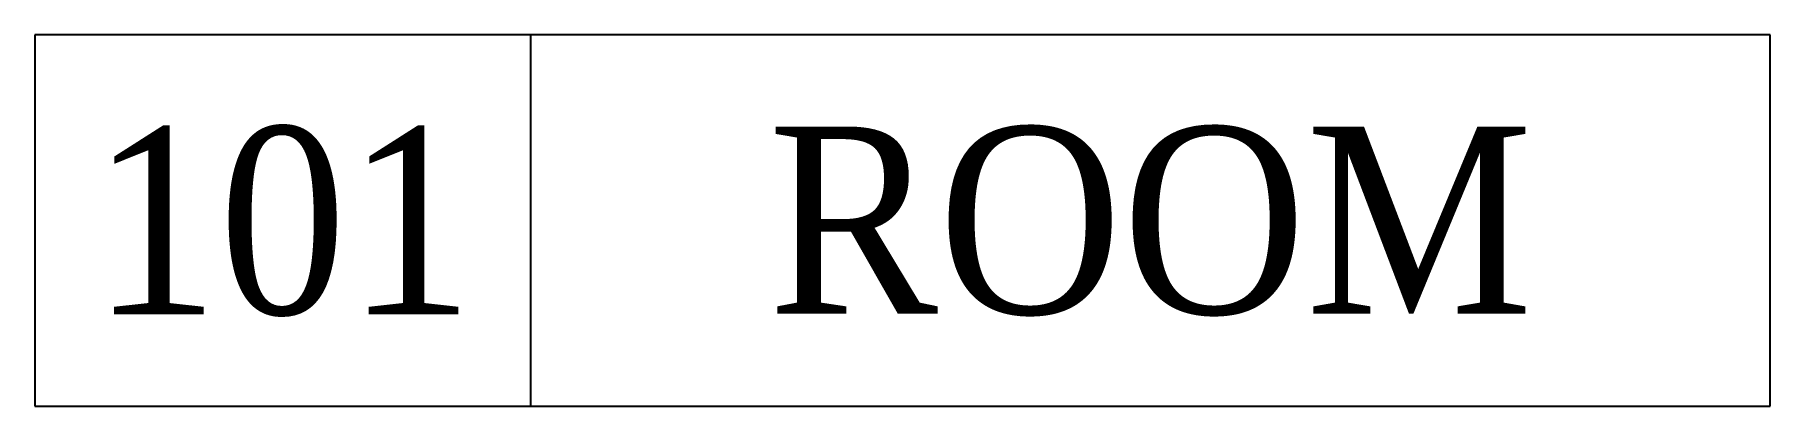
# Model space of a CAD drawing. Header units: millimetres. Extents: x 0 to 22.2, y 0 to 4.8.
import ezdxf
from ezdxf.enums import TextEntityAlignment as Align

# ---------------------------------------------------------------- set-up
doc = ezdxf.new("R2010")
doc.units = ezdxf.units.MM
doc.header["$MEASUREMENT"] = 0
doc.layers.add('0 @ 1', color=7, linetype='Continuous')
doc.layers.add('A-Area-Iden', color=3, linetype='Continuous')
doc.styles.add('SerifAttr', font='times_0.ttf', dxfattribs={"width": 0.8})

# ---------------------------------------------------------------- blocks, each defined once
blk = doc.blocks.new('Room Tag')
at = {"layer": 'A-Area-Iden', "color": 0, "linetype": 'ByBlock', "lineweight": -2}
for p, q in [((22.225, 4.7625), (0, 4.7625)), ((0, 4.7625), (0, 0)), ((6.35, 4.7625), (6.35, 0)), ((22.225, 0), (22.225, 4.7625)), ((0, 0), (22.225, 0))]:
    blk.add_line(p, q, dxfattribs=at)
at = {"color": 0, "linetype": 'ByBlock', "lineweight": -2, "style": 'SerifAttr', "width": 0.9, "flags": 4}
blk.add_attdef('RM#', text='', height=2.4, dxfattribs=at).set_placement((3.175, 2.38125), align=Align.MIDDLE)
at = {"layer": 'A-Area-Iden', "color": 0, "linetype": 'ByBlock', "lineweight": -2, "style": 'SerifAttr', "width": 0.9, "flags": 4}
blk.add_attdef('RMNAME', text='', height=2.4, dxfattribs=at).set_placement((14.2875, 2.38125), align=Align.MIDDLE)

msp = doc.modelspace()

# ---------------------------------------------------------------- block references
at = {"layer": '0 @ 1'}
ref = msp.add_blockref('Room Tag', (0, 0), dxfattribs=at)
ref.add_attrib('RM#', '101', dxfattribs={"layer": '0', "color": 0, "linetype": 'ByBlock', "lineweight": -2, "height": 2.4, "style": 'SerifAttr', "width": 0.9}).set_placement((3.175, 2.38125), align=Align.MIDDLE)
ref.add_attrib('RMNAME', 'ROOM', dxfattribs={"layer": 'A-Area-Iden', "color": 0, "linetype": 'ByBlock', "lineweight": -2, "height": 2.4, "style": 'SerifAttr', "width": 0.9}).set_placement((14.2875, 2.38125), align=Align.MIDDLE)

doc.saveas('drawing.dxf')
